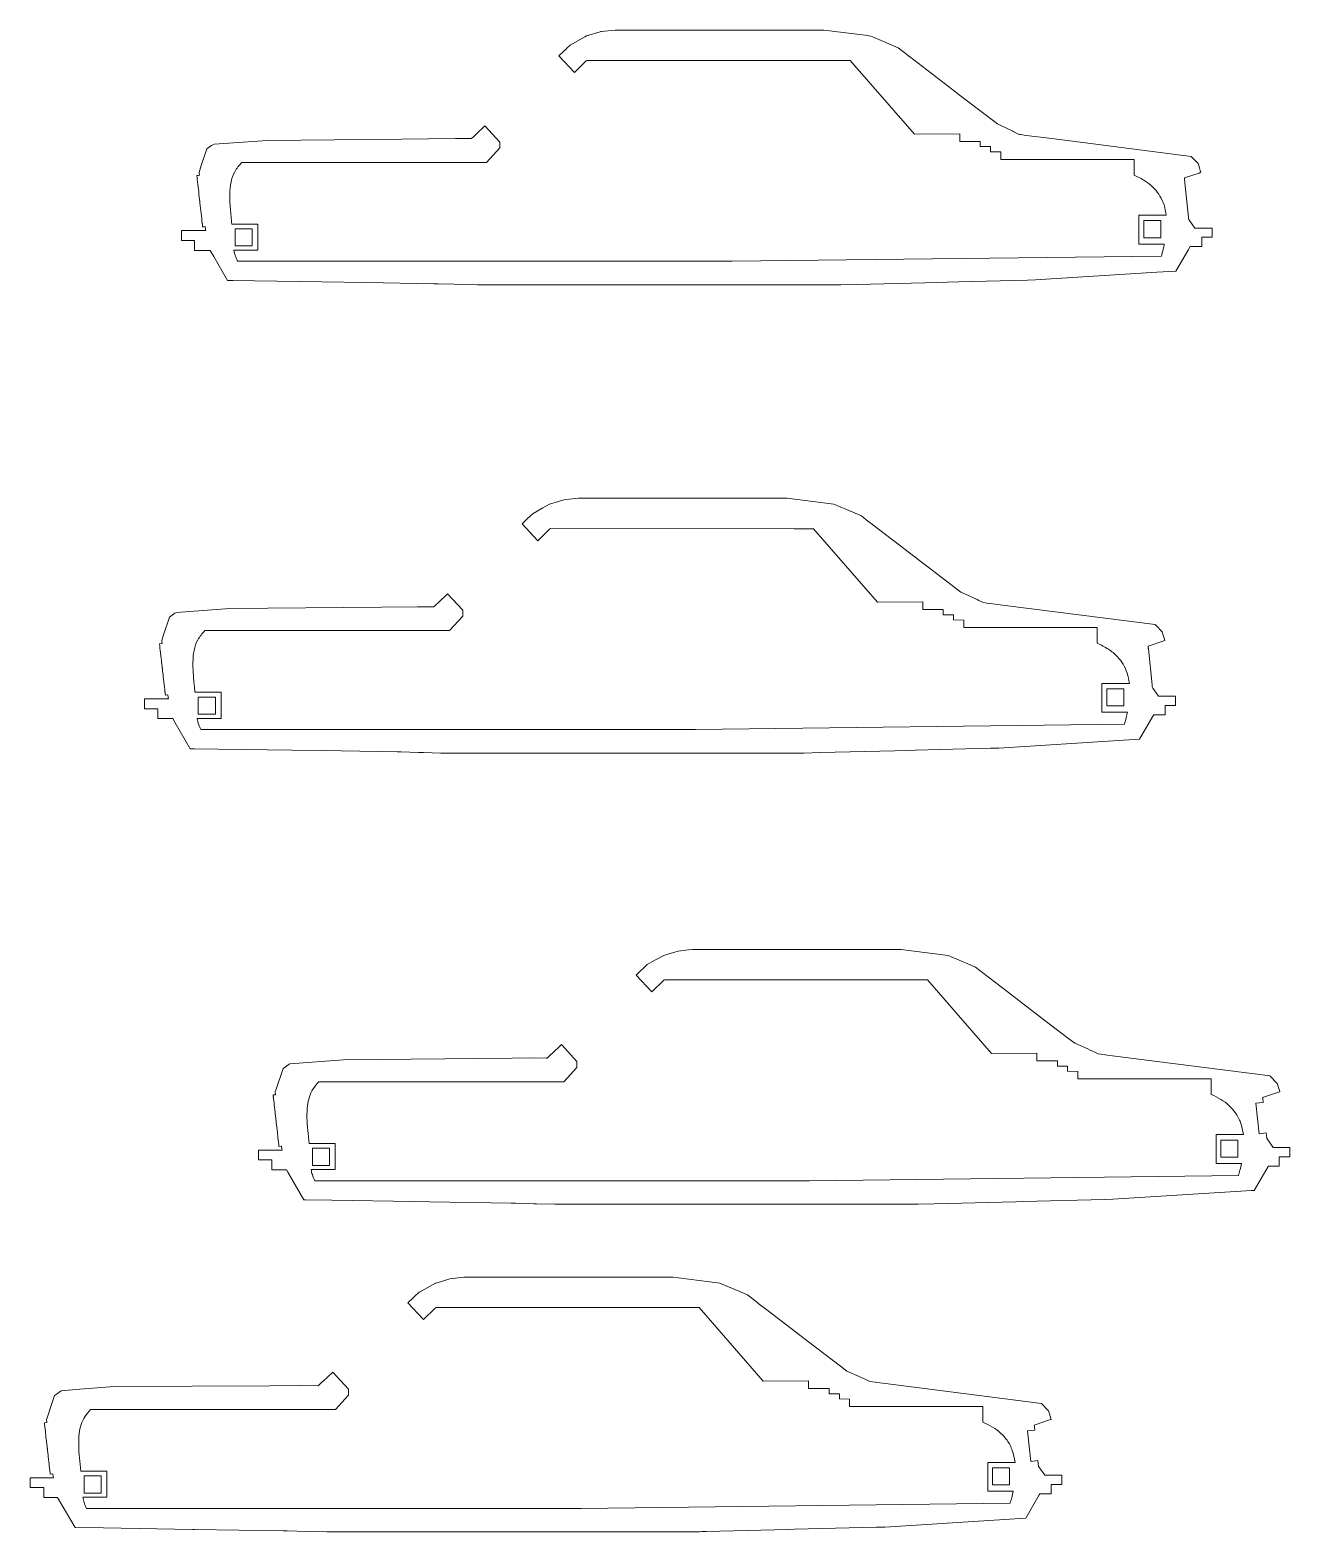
# Model space of a CAD drawing. Header units: millimetres. Extents: x -3396 to 75, y -180 to 2055.
# Drawn here: x -1220.3 to -851.8, y 437 to 876.3 of the extents above; entities that cross this region are included whole.
import ezdxf

# ---------------------------------------------------------------- set-up
doc = ezdxf.new("R2010")
doc.units = ezdxf.units.MM

msp = doc.modelspace()

# ---------------------------------------------------------------- linework, layer by layer
at = {"color": 7, "linetype": 'Continuous', "lineweight": 15}
for p, q in [((-1058.04, 874.34), (-1062.31, 871.86)), ((-1058.04, 874.34), (-1057.6, 874.58)), ((-1053.6, 875.8), (-1057.6, 874.58)), ((-1053.6, 875.8), (-1053.4, 875.86)), ((-1053.4, 875.86), (-1053.2, 875.89)), ((-1049.18, 876.3), (-1053.2, 875.89)), ((-1049.18, 876.3), (-988.16, 876.3)), ((-988.16, 876.3), (-976.09, 874.76)), ((-976.09, 874.76), (-974.42, 874.55)), ((-974.42, 874.55), (-973.43, 874.12)), ((-1065.61, 868.8), (-1064.2, 870.1)), ((-1064.2, 870.1), (-1064.12, 870.18)), ((-1064.12, 870.18), (-1063.52, 870.73)), ((-1064.12, 870.18), (-1064.12, 870.18)), ((-1063.52, 870.73), (-1063.37, 870.88)), ((-1063.37, 870.88), (-1062.31, 871.86)), ((-973.43, 874.12), (-966.41, 871.11)), ((-966.41, 871.11), (-966.01, 870.8)), ((-966.01, 870.8), (-963.52, 868.89)), ((-1061.04, 863.88), (-1065.61, 868.8)), ((-1061.04, 863.88), (-1057.64, 867.26)), ((-1057.29, 867.4), (-986.07, 867.38)), ((-980.4, 867.38), (-986.07, 867.38)), ((-961.66, 845.88), (-980.4, 867.38)), ((-963.14, 868.6), (-963.52, 868.89)), ((-963.08, 868.55), (-963.14, 868.6)), ((-963.08, 868.55), (-950.4, 858.8)), ((-950.4, 858.8), (-948.17, 857.09)), ((-946.48, 855.8), (-948.17, 857.09)), ((-937.32, 848.85), (-946.48, 855.8)), ((-1087.29, 848.24), (-1089.92, 845.75)), ((-1087.29, 848.24), (-1082.94, 843.54)), ((-937.32, 848.85), (-936.59, 848.52)), ((-936.17, 848.33), (-936.59, 848.52)), ((-933.22, 846.87), (-936.17, 848.33)), ((-1150.86, 844.04), (-1166.48, 842.88)), ((-1111.67, 844.41), (-1150.86, 844.04)), ((-1111.67, 844.41), (-1095.83, 844.56)), ((-1092.15, 844.54), (-1095.83, 844.56)), ((-1091.19, 844.54), (-1092.15, 844.54)), ((-1091.19, 844.54), (-1090.65, 845.05)), ((-1090.65, 845.05), (-1090.41, 845.29)), ((-1090.41, 845.29), (-1090.06, 845.61)), ((-1090.06, 845.61), (-1089.92, 845.75)), ((-1082.94, 843.54), (-1082.94, 841.81)), ((-948.4, 845.95), (-961.66, 845.88)), ((-948.4, 843.72), (-948.4, 845.95)), ((-942.4, 843.72), (-948.4, 843.72)), ((-942.4, 842.19), (-942.4, 843.72)), ((-933.22, 846.87), (-932.87, 846.69)), ((-932.87, 846.69), (-932.74, 846.63)), ((-931.42, 845.98), (-932.74, 846.63)), ((-931.42, 845.98), (-930.99, 845.77)), ((-930.63, 845.72), (-930.99, 845.77)), ((-930.63, 845.72), (-928.92, 845.5)), ((-921.47, 844.55), (-928.92, 845.5)), ((-880.69, 839.32), (-921.47, 844.55)), ((-1168.59, 841.51), (-1170.23, 836.72)), ((-1168.59, 841.51), (-1167.2, 842.5)), ((-1166.48, 842.88), (-1167.2, 842.5)), ((-1082.94, 841.81), (-1086.79, 837.56)), ((-939.4, 842.19), (-942.4, 842.19)), ((-939.4, 840.69), (-939.4, 842.19)), ((-936.4, 840.64), (-939.4, 840.69)), ((-936.4, 838.44), (-936.4, 840.64)), ((-880.4, 839.01), (-880.69, 839.32)), ((-1170.23, 836.72), (-1170.89, 834.64)), ((-1086.79, 837.56), (-1158.4, 837.56)), ((-897.4, 838.44), (-936.4, 838.44)), ((-897.4, 833.87), (-897.4, 838.44)), ((-878.66, 837.22), (-880.4, 839.01)), ((-878.6, 837.03), (-878.66, 837.22)), ((-878.27, 835.95), (-878.6, 837.03)), ((-878.27, 835.95), (-877.93, 834.87)), ((-877.87, 834.69), (-877.93, 834.87)), ((-1171.03, 833.79), (-1171.53, 833.73)), ((-1171.51, 833.55), (-1171.53, 833.73)), ((-1171.51, 833.55), (-1171.47, 833.17)), ((-1171.45, 833), (-1171.47, 833.17)), ((-1171.45, 833), (-1171.45, 832.98)), ((-1171.45, 832.98), (-1171.44, 832.95)), ((-1171.44, 832.95), (-1171.44, 832.9)), ((-1171.44, 832.9), (-1171.43, 832.84)), ((-1171.43, 832.84), (-1171.42, 832.73)), ((-1171.42, 832.73), (-1171.41, 832.65)), ((-1171.41, 832.65), (-1171.33, 831.93)), ((-1171.33, 831.93), (-1171.24, 831.17)), ((-1171.24, 831.17), (-1171.15, 830.41)), ((-1171.15, 830.41), (-1171.06, 829.63)), ((-1170.79, 833.82), (-1171.03, 833.79)), ((-1170.89, 834.64), (-1170.86, 834.39)), ((-1170.86, 834.39), (-1170.79, 833.82)), ((-882.68, 833.06), (-878.39, 834.47)), ((-882.68, 833.06), (-882.65, 832.78)), ((-882.65, 832.74), (-882.65, 832.78)), ((-882.64, 832.69), (-882.65, 832.74)), ((-882.64, 832.64), (-882.64, 832.69)), ((-882.63, 832.53), (-882.64, 832.64)), ((-882.61, 832.35), (-882.63, 832.53)), ((-882.58, 832.11), (-882.61, 832.35)), ((-882.56, 831.85), (-882.58, 832.11)), ((-882.53, 831.57), (-882.56, 831.85)), ((-882.53, 831.57), (-881.58, 822.4)), ((-878.39, 834.47), (-877.87, 834.69)), ((-1171.06, 829.63), (-1170.98, 828.94)), ((-1170.98, 828.94), (-1170.9, 828.22)), ((-1170.9, 828.22), (-1170.82, 827.49)), ((-1170.82, 827.49), (-1170.73, 826.74)), ((-1170.73, 826.74), (-1170.72, 826.66)), ((-1170.72, 826.66), (-1170.71, 826.55)), ((-1170.71, 826.55), (-1170.7, 826.49)), ((-1170.7, 826.49), (-1170.7, 826.44)), ((-1170.7, 826.44), (-1170.69, 826.41)), ((-1170.69, 826.41), (-1170.69, 826.39)), ((-1170.67, 826.21), (-1170.69, 826.39)), ((-1170.65, 826.04), (-1170.67, 826.21)), ((-1170.65, 826.04), (-1170.65, 826.02)), ((-1170.65, 826.02), (-1170.65, 825.99)), ((-1170.65, 825.99), (-1170.64, 825.94)), ((-1170.64, 825.94), (-1170.63, 825.88)), ((-1170.63, 825.88), (-1170.62, 825.77)), ((-1170.62, 825.77), (-1170.61, 825.69)), ((-1170.61, 825.69), (-1170.53, 824.95)), ((-1170.53, 824.95), (-1170.44, 824.21)), ((-1170.44, 824.21), (-1170.35, 823.43)), ((-1170.35, 823.43), (-1170.26, 822.67)), ((-1170.26, 822.67), (-1170.18, 821.96)), ((-1170.18, 821.96), (-1170.1, 821.26)), ((-896, 822.13), (-887.99, 822.13)), ((-896, 813.68), (-896, 822.13)), ((-881.58, 822.4), (-881.55, 822.12)), ((-881.52, 821.86), (-881.55, 822.12)), ((-881.5, 821.63), (-881.52, 821.86)), ((-881.48, 821.45), (-881.5, 821.63)), ((-1176.05, 817.63), (-1176.05, 815.48)), ((-1176.05, 817.63), (-1168.9, 817.63)), ((-1170.1, 821.26), (-1170.02, 820.51)), ((-1170.02, 820.51), (-1169.93, 819.78)), ((-1169.93, 819.78), (-1169.92, 819.7)), ((-1169.92, 819.7), (-1169.91, 819.59)), ((-1169.91, 819.59), (-1169.9, 819.53)), ((-1169.9, 819.53), (-1169.9, 819.48)), ((-1169.9, 819.48), (-1169.89, 819.45)), ((-1169.89, 819.45), (-1169.89, 819.43)), ((-1169.87, 819.25), (-1169.89, 819.43)), ((-1169.87, 819.25), (-1169.83, 818.88)), ((-1169.81, 818.7), (-1169.83, 818.88)), ((-1169.81, 818.7), (-1169.3, 818.76)), ((-1169.3, 818.76), (-1169.07, 818.79)), ((-1169.07, 818.79), (-1169.01, 818.23)), ((-1169.01, 818.23), (-1169, 818.22)), ((-1169, 818.22), (-1169, 818.15)), ((-1168.98, 817.97), (-1169, 818.15)), ((-1168.98, 817.97), (-1168.96, 817.9)), ((-1168.96, 817.9), (-1168.9, 817.63)), ((-1161.29, 819.56), (-1153.66, 819.56)), ((-1160.3, 818.14), (-1155.3, 818.14)), ((-1160.3, 813.14), (-1160.3, 818.14)), ((-1155.3, 818.14), (-1155.3, 813.14)), ((-1153.66, 819.56), (-1153.66, 811.89)), ((-894.59, 815.56), (-894.59, 820.56)), ((-894.59, 820.56), (-889.59, 820.56)), ((-889.59, 820.56), (-889.59, 815.56)), ((-881.47, 821.34), (-881.48, 821.45)), ((-881.46, 821.3), (-881.47, 821.34)), ((-881.46, 821.24), (-881.46, 821.3)), ((-881.45, 821.21), (-881.46, 821.24)), ((-881.45, 821.21), (-881.42, 820.93)), ((-881.14, 820.56), (-881.42, 820.93)), ((-879.58, 818.39), (-881.14, 820.56)), ((-878.89, 818.39), (-879.58, 818.39)), ((-874.55, 818.39), (-878.89, 818.39)), ((-874.55, 817.18), (-874.55, 818.39)), ((-874.55, 815.67), (-874.55, 817.18)), ((-1176.05, 815.48), (-1176.05, 814.74)), ((-1176.05, 814.74), (-1172.2, 814.74)), ((-1172.2, 814.74), (-1172.2, 811.86)), ((-1155.3, 813.14), (-1160.3, 813.14)), ((-888.55, 813.68), (-896, 813.68)), ((-889.59, 815.56), (-894.59, 815.56)), ((-881.59, 811.95), (-881, 812.95)), ((-881, 812.95), (-877.56, 812.95)), ((-877.56, 815.67), (-874.55, 815.67)), ((-877.56, 812.95), (-877.56, 815.67)), ((-1167.66, 811.86), (-1172.2, 811.86)), ((-1167.66, 811.86), (-1166.59, 810.02)), ((-1166.59, 810.02), (-1162.54, 803.03)), ((-1153.66, 811.89), (-1160.67, 811.89)), ((-1159.57, 808.66), (-1014.92, 808.66)), ((-1014.92, 808.66), (-889.42, 810.18)), ((-881.59, 811.95), (-885.16, 805.81)), ((-926.21, 803.22), (-890.73, 805.45)), ((-890.73, 805.45), (-885.16, 805.81)), ((-1160.92, 803), (-1162.54, 803.03)), ((-1160.92, 803), (-1154.67, 802.94)), ((-1134.97, 802.63), (-1154.67, 802.94)), ((-1134.97, 802.63), (-1122.01, 802.42)), ((-1122.01, 802.42), (-1102.21, 802.11)), ((-1102.04, 802.1), (-1102.21, 802.11)), ((-1102.04, 802.1), (-1101.83, 802.1)), ((-1101.71, 802.1), (-1101.83, 802.1)), ((-1101.29, 802.09), (-1101.71, 802.1)), ((-1101.01, 802.08), (-1101.29, 802.09)), ((-1101.01, 802.08), (-1096.29, 801.95)), ((-1094.15, 801.9), (-1096.29, 801.95)), ((-1089.42, 801.76), (-1094.15, 801.9)), ((-1089.42, 801.76), (-983.21, 801.76)), ((-978.5, 801.88), (-983.21, 801.76)), ((-978.5, 801.88), (-958.55, 802.39)), ((-948.62, 802.65), (-958.55, 802.39)), ((-948.62, 802.65), (-928.6, 803.16)), ((-926.21, 803.22), (-928.6, 803.16)), ((-1065.73, 738.42), (-1068.35, 737.62)), ((-1065.73, 738.42), (-1064.16, 738.89)), ((-1064.16, 738.89), (-1062.55, 739.1)), ((-1059.93, 739.37), (-1062.55, 739.1)), ((-1059.93, 739.37), (-998.91, 739.37)), ((-998.91, 739.37), (-991.38, 738.41)), ((-991.38, 738.41), (-985.18, 737.61)), ((-1074.67, 733.48), (-1074.28, 733.84)), ((-1074.28, 733.84), (-1073.81, 734.28)), ((-1073.81, 734.28), (-1073.11, 734.93)), ((-1070.31, 736.56), (-1073.11, 734.93)), ((-1070.31, 736.56), (-1068.35, 737.62)), ((-985.18, 737.61), (-981.46, 736.02)), ((-981.46, 736.02), (-977.17, 734.17)), ((-977.17, 734.17), (-975.72, 733.06)), ((-1076.4, 731.87), (-1074.96, 733.22)), ((-1071.83, 726.94), (-1076.4, 731.87)), ((-1074.96, 733.22), (-1074.68, 733.48)), ((-1074.67, 733.48), (-1074.68, 733.48)), ((-1071.83, 726.94), (-1068.42, 730.32)), ((-1068.07, 730.46), (-996.86, 730.44)), ((-991.19, 730.44), (-996.86, 730.44)), ((-972.45, 708.95), (-991.19, 730.44)), ((-975.72, 733.06), (-974.2, 731.9)), ((-973.97, 731.72), (-974.2, 731.9)), ((-973.77, 731.57), (-973.97, 731.72)), ((-973.77, 731.57), (-966.03, 725.62)), ((-966.03, 725.62), (-958.92, 720.15)), ((-953.54, 716.06), (-958.92, 720.15)), ((-948.08, 711.91), (-953.54, 716.06)), ((-948.08, 711.91), (-945.85, 710.91)), ((-1117.54, 707.53), (-1161.84, 707.1)), ((-1117.54, 707.53), (-1106.98, 707.62)), ((-1102.83, 707.61), (-1106.98, 707.62)), ((-1102.19, 707.6), (-1102.83, 707.61)), ((-1102.19, 707.6), (-1101.58, 708.18)), ((-1101.58, 708.18), (-1101.41, 708.34)), ((-1101.41, 708.34), (-1101.03, 708.7)), ((-1101.03, 708.7), (-1100.93, 708.79)), ((-1098.17, 711.41), (-1100.93, 708.79)), ((-1098.17, 711.41), (-1093.72, 706.61)), ((-959.19, 709.01), (-972.45, 708.95)), ((-959.19, 706.79), (-959.19, 709.01)), ((-944.6, 710.35), (-945.85, 710.91)), ((-943.76, 709.93), (-944.6, 710.35)), ((-943.76, 709.93), (-943.66, 709.88)), ((-943.66, 709.88), (-943.29, 709.7)), ((-942.78, 709.45), (-943.29, 709.7)), ((-942.78, 709.45), (-941.54, 708.83)), ((-940.47, 708.69), (-941.54, 708.83)), ((-940.47, 708.69), (-939.46, 708.56)), ((-935.06, 708), (-939.46, 708.56)), ((-891.24, 702.38), (-935.06, 708)), ((-1179.49, 704.57), (-1181.35, 699.15)), ((-1179.49, 704.57), (-1177.93, 705.69)), ((-1177.45, 705.94), (-1177.93, 705.69)), ((-1161.84, 707.1), (-1177.45, 705.94)), ((-1093.72, 704.87), (-1097.58, 700.62)), ((-1093.72, 706.61), (-1093.72, 704.87)), ((-953.19, 706.79), (-959.19, 706.79)), ((-953.19, 705.26), (-953.19, 706.79)), ((-950.19, 705.26), (-953.19, 705.26)), ((-950.19, 703.75), (-950.19, 705.26)), ((-947.19, 703.7), (-950.19, 703.75)), ((-947.19, 701.51), (-947.19, 703.7)), ((-1181.35, 699.15), (-1181.81, 697.71)), ((-1097.58, 700.62), (-1169.19, 700.62)), ((-908.19, 701.51), (-947.19, 701.51)), ((-908.19, 696.94), (-908.19, 701.51)), ((-891.07, 702.21), (-891.24, 702.38)), ((-889.2, 700.28), (-891.07, 702.21)), ((-889.17, 700.18), (-889.2, 700.28)), ((-888.81, 699.02), (-889.17, 700.18)), ((-888.81, 699.02), (-888.44, 697.86)), ((-1181.87, 696.87), (-1182.45, 696.79)), ((-1182.44, 696.67), (-1182.45, 696.79)), ((-1182.44, 696.67), (-1182.39, 696.24)), ((-1182.37, 696.12), (-1182.39, 696.24)), ((-1182.37, 696.12), (-1182.37, 696.1)), ((-1182.37, 696.1), (-1182.37, 696.08)), ((-1182.37, 696.08), (-1182.37, 696.05)), ((-1182.37, 696.05), (-1182.36, 696)), ((-1182.36, 696), (-1182.35, 695.93)), ((-1182.35, 695.93), (-1182.33, 695.71)), ((-1182.33, 695.71), (-1182.21, 694.69)), ((-1182.21, 694.69), (-1182.16, 694.23)), ((-1182.16, 694.23), (-1182.04, 693.18)), ((-1181.71, 696.89), (-1181.87, 696.87)), ((-1181.81, 697.71), (-1181.79, 697.53)), ((-1181.79, 697.53), (-1181.71, 696.89)), ((-893.31, 696.11), (-888.7, 697.63)), ((-893.31, 696.11), (-893.3, 695.95)), ((-893.29, 695.93), (-893.3, 695.95)), ((-893.29, 695.91), (-893.29, 695.93)), ((-893.29, 695.88), (-893.29, 695.91)), ((-893.28, 695.81), (-893.29, 695.88)), ((-893.27, 695.71), (-893.28, 695.81)), ((-893.26, 695.58), (-893.27, 695.71)), ((-893.24, 695.43), (-893.26, 695.58)), ((-893.22, 695.27), (-893.24, 695.43)), ((-893.22, 695.27), (-892.14, 684.81)), ((-888.7, 697.63), (-888.41, 697.76)), ((-888.41, 697.76), (-888.44, 697.86)), ((-1182.04, 693.18), (-1181.98, 692.71)), ((-1181.98, 692.71), (-1181.87, 691.73)), ((-1181.87, 691.73), (-1181.82, 691.28)), ((-1181.82, 691.28), (-1181.7, 690.26)), ((-1181.7, 690.26), (-1181.65, 689.81)), ((-1181.65, 689.81), (-1181.64, 689.73)), ((-1181.64, 689.73), (-1181.62, 689.59)), ((-1181.62, 689.59), (-1181.62, 689.51)), ((-1181.62, 689.51), (-1181.61, 689.47)), ((-1181.61, 689.47), (-1181.61, 689.43)), ((-1181.61, 689.43), (-1181.6, 689.41)), ((-1181.6, 689.41), (-1181.6, 689.4)), ((-1181.59, 689.28), (-1181.6, 689.4)), ((-1181.57, 689.16), (-1181.59, 689.28)), ((-1181.57, 689.16), (-1181.57, 689.14)), ((-1181.57, 689.14), (-1181.57, 689.12)), ((-1181.57, 689.12), (-1181.57, 689.09)), ((-1181.57, 689.09), (-1181.56, 689.04)), ((-1181.56, 689.04), (-1181.55, 688.97)), ((-1181.55, 688.97), (-1181.54, 688.82)), ((-1181.54, 688.82), (-1181.53, 688.75)), ((-1181.53, 688.75), (-1181.41, 687.72)), ((-1181.41, 687.72), (-1181.36, 687.27)), ((-1181.36, 687.27), (-1181.24, 686.2)), ((-1181.24, 686.2), (-1181.18, 685.75)), ((-1181.18, 685.75), (-1181.07, 684.76)), ((-1181.07, 684.76), (-1181.02, 684.32)), ((-1181.02, 684.32), (-1180.9, 683.29)), ((-1180.9, 683.29), (-1180.85, 682.85)), ((-1180.85, 682.85), (-1180.84, 682.77)), ((-1180.84, 682.77), (-1180.83, 682.63)), ((-1180.83, 682.63), (-1180.82, 682.55)), ((-1180.82, 682.55), (-1180.81, 682.51)), ((-1180.81, 682.51), (-1180.81, 682.48)), ((-1180.81, 682.48), (-1180.81, 682.45)), ((-1180.81, 682.45), (-1180.8, 682.44)), ((-1180.79, 682.32), (-1180.8, 682.44)), ((-1180.79, 682.32), (-1180.74, 681.88)), ((-1180.73, 681.76), (-1180.74, 681.88)), ((-1180.73, 681.76), (-1180.15, 681.84)), ((-1180.15, 681.84), (-1179.99, 681.86)), ((-1179.99, 681.86), (-1179.91, 681.22)), ((-1179.91, 681.22), (-1179.91, 681.21)), ((-1179.91, 681.21), (-1179.91, 681.16)), ((-1179.89, 681.04), (-1179.91, 681.16)), ((-1179.89, 681.04), (-1179.88, 680.99)), ((-1179.88, 680.99), (-1179.82, 680.69)), ((-1172.08, 682.62), (-1164.44, 682.62)), ((-1171.09, 681.21), (-1166.09, 681.21)), ((-1171.09, 676.21), (-1171.09, 681.21)), ((-1166.09, 681.21), (-1166.09, 676.21)), ((-1164.44, 682.62), (-1164.44, 674.95)), ((-906.78, 676.74), (-906.78, 685.19)), ((-906.78, 685.19), (-898.78, 685.19)), ((-905.38, 678.63), (-905.38, 683.63)), ((-905.38, 683.63), (-900.38, 683.63)), ((-900.38, 683.63), (-900.38, 678.63)), ((-892.14, 684.81), (-892.12, 684.65)), ((-892.11, 684.5), (-892.12, 684.65)), ((-892.09, 684.37), (-892.11, 684.5)), ((-892.08, 684.28), (-892.09, 684.37)), ((-892.08, 684.22), (-892.08, 684.28)), ((-892.08, 684.19), (-892.08, 684.22)), ((-892.07, 684.16), (-892.08, 684.19)), ((-892.07, 684.14), (-892.07, 684.16)), ((-892.07, 684.14), (-892.05, 683.98)), ((-891.89, 683.78), (-892.05, 683.98)), ((-890.22, 681.46), (-891.89, 683.78)), ((-889.73, 681.46), (-890.22, 681.46)), ((-885.25, 681.46), (-889.73, 681.46)), ((-885.25, 680.78), (-885.25, 681.46)), ((-1186.86, 680.69), (-1186.86, 678.32)), ((-1186.86, 680.69), (-1179.82, 680.69)), ((-1186.86, 678.32), (-1186.86, 677.8)), ((-1186.86, 677.8), (-1182.95, 677.8)), ((-1182.95, 677.8), (-1182.95, 674.92)), ((-899.34, 676.74), (-906.78, 676.74)), ((-900.38, 678.63), (-905.38, 678.63)), ((-888.31, 678.73), (-885.25, 678.73)), ((-888.31, 676.01), (-888.31, 678.73)), ((-885.25, 678.73), (-885.25, 680.78)), ((-1178.58, 674.92), (-1182.95, 674.92)), ((-1178.58, 674.92), (-1177.83, 673.63)), ((-1177.83, 673.63), (-1173.45, 666.09)), ((-1164.44, 674.95), (-1171.46, 674.95)), ((-1166.09, 676.21), (-1171.09, 676.21)), ((-1025.71, 671.72), (-900.21, 673.24)), ((-891.97, 675.45), (-895.8, 668.88)), ((-891.97, 675.45), (-891.64, 676.01)), ((-891.64, 676.01), (-888.31, 676.01)), ((-1170.36, 671.72), (-1025.71, 671.72)), ((-936.97, 666.28), (-898.94, 668.67)), ((-898.94, 668.67), (-895.8, 668.88)), ((-1172.34, 666.07), (-1173.45, 666.09)), ((-1172.34, 666.07), (-1165.43, 666)), ((-1143.65, 665.66), (-1165.43, 666)), ((-1143.65, 665.66), (-1134.81, 665.52)), ((-1134.81, 665.52), (-1112.96, 665.17)), ((-1112.78, 665.17), (-1112.96, 665.17)), ((-1112.78, 665.17), (-1112.54, 665.16)), ((-1112.46, 665.16), (-1112.54, 665.16)), ((-1112.07, 665.15), (-1112.46, 665.16)), ((-1111.76, 665.15), (-1112.07, 665.15)), ((-1111.76, 665.15), (-1106.69, 665.01)), ((-1105.25, 664.97), (-1106.69, 665.01)), ((-1100.18, 664.83), (-1105.25, 664.97)), ((-1100.18, 664.83), (-993.96, 664.83)), ((-993.96, 664.83), (-989.25, 664.95)), ((-989.25, 664.95), (-967.33, 665.51)), ((-961.32, 665.66), (-967.33, 665.51)), ((-961.32, 665.66), (-939.36, 666.22)), ((-939.36, 666.22), (-936.97, 666.28)), ((-1030.76, 606.87), (-1033.72, 605.98)), ((-1027.76, 607.25), (-1030.76, 606.87)), ((-1026.54, 607.37), (-1027.76, 607.25)), ((-965.51, 607.37), (-1026.54, 607.37)), ((-962.54, 606.99), (-965.51, 607.37)), ((-951.78, 605.62), (-962.54, 606.99)), ((-1040.89, 601.89), (-1041.08, 601.72)), ((-1040.1, 602.63), (-1040.89, 601.89)), ((-1039.77, 602.94), (-1040.1, 602.63)), ((-1038.43, 603.72), (-1039.77, 602.94)), ((-1034.96, 605.6), (-1038.43, 603.72)), ((-1033.72, 605.98), (-1034.96, 605.6)), ((-945.35, 602.86), (-951.78, 605.62)), ((-943.77, 602.18), (-945.35, 602.86)), ((-941.29, 600.27), (-943.77, 602.18)), ((-1041.56, 601.27), (-1043.05, 599.89)), ((-1043.05, 599.89), (-1038.47, 594.95)), ((-1041.08, 601.72), (-1041.56, 601.27)), ((-1041.08, 601.72), (-1041.08, 601.72)), ((-1035.06, 598.32), (-1038.47, 594.95)), ((-963.5, 598.45), (-1034.71, 598.47)), ((-963.5, 598.45), (-957.83, 598.45)), ((-957.83, 598.45), (-939.09, 576.95)), ((-940.74, 599.85), (-941.29, 600.27)), ((-940.65, 599.78), (-940.74, 599.85)), ((-940.32, 599.52), (-940.65, 599.78)), ((-937.51, 597.37), (-940.32, 599.52)), ((-925.53, 588.16), (-937.51, 597.37)), ((-916.45, 581.26), (-925.53, 588.16)), ((-914.68, 579.92), (-916.45, 581.26)), ((-910.97, 578.25), (-914.68, 579.92)), ((-1079.25, 575.58), (-1128.66, 575.11)), ((-1073.97, 575.63), (-1079.25, 575.58)), ((-1069.36, 575.61), (-1073.97, 575.63)), ((-1069.03, 575.61), (-1069.36, 575.61)), ((-1068.36, 576.25), (-1069.03, 575.61)), ((-1068.28, 576.33), (-1068.36, 576.25)), ((-1067.85, 576.73), (-1068.28, 576.33)), ((-1067.8, 576.78), (-1067.85, 576.73)), ((-1064.91, 579.52), (-1067.8, 576.78)), ((-1060.36, 574.61), (-1064.91, 579.52)), ((-939.09, 576.95), (-925.83, 577.02)), ((-925.83, 577.02), (-925.83, 574.79)), ((-910.28, 577.94), (-910.97, 578.25)), ((-909.99, 577.8), (-910.28, 577.94)), ((-909.77, 577.7), (-909.99, 577.8)), ((-908.89, 577.31), (-909.77, 577.7)), ((-907.93, 576.84), (-908.89, 577.31)), ((-906.17, 576.61), (-907.93, 576.84)), ((-905.86, 576.57), (-906.17, 576.61)), ((-904.5, 576.39), (-905.86, 576.57)), ((-857.63, 570.39), (-904.5, 576.39)), ((-1146.25, 572.58), (-1148.32, 566.53)), ((-1144.5, 573.83), (-1146.25, 572.58)), ((-1144.28, 573.94), (-1144.5, 573.83)), ((-1128.66, 575.11), (-1144.28, 573.94)), ((-1064.21, 568.63), (-1060.36, 572.87)), ((-1060.36, 572.87), (-1060.36, 574.61)), ((-925.83, 574.79), (-919.83, 574.79)), ((-919.83, 574.79), (-919.83, 573.26)), ((-919.83, 573.26), (-916.83, 573.26)), ((-916.83, 573.26), (-916.83, 571.75)), ((-916.83, 571.75), (-913.83, 571.71)), ((-913.83, 571.71), (-913.83, 569.51)), ((-1135.83, 568.63), (-1064.21, 568.63)), ((-913.83, 569.51), (-874.83, 569.51)), ((-874.83, 569.51), (-874.83, 564.94)), ((-857.59, 570.35), (-857.63, 570.39)), ((-855.6, 568.29), (-857.59, 570.35)), ((-855.59, 568.26), (-855.6, 568.29)), ((-855.2, 567.02), (-855.59, 568.26)), ((-854.81, 565.78), (-855.2, 567.02)), ((-1148.57, 564.88), (-1149.22, 564.8)), ((-1149.22, 564.8), (-1149.21, 564.73)), ((-1149.21, 564.73), (-1149.16, 564.24)), ((-1149.16, 564.24), (-1149.15, 564.18)), ((-1149.15, 564.18), (-1149.15, 564.17)), ((-1149.15, 564.17), (-1149.15, 564.15)), ((-1149.15, 564.15), (-1149.15, 564.14)), ((-1149.15, 564.14), (-1149.15, 564.11)), ((-1149.15, 564.11), (-1149.14, 564.07)), ((-1149.14, 564.07), (-1149.11, 563.77)), ((-1149.11, 563.77), (-1149.1, 563.71)), ((-1149.1, 563.71), (-1148.95, 562.41)), ((-1148.95, 562.41), (-1148.93, 562.24)), ((-1148.32, 566.53), (-1148.58, 565.71)), ((-1148.58, 565.71), (-1148.57, 565.61)), ((-1148.57, 565.61), (-1148.48, 564.89)), ((-1148.48, 564.89), (-1148.57, 564.88)), ((-861.77, 562.37), (-859.64, 562.59)), ((-860.85, 553.48), (-861.77, 562.37)), ((-859.79, 564.11), (-854.87, 565.73)), ((-859.79, 564.07), (-859.79, 564.11)), ((-859.79, 564.07), (-859.79, 564.07)), ((-859.79, 564.06), (-859.79, 564.07)), ((-859.79, 564.05), (-859.79, 564.06)), ((-859.79, 564.02), (-859.79, 564.05)), ((-859.78, 563.99), (-859.79, 564.02)), ((-859.78, 563.96), (-859.78, 563.99)), ((-859.78, 563.92), (-859.78, 563.96)), ((-859.64, 562.59), (-859.78, 563.92)), ((-854.87, 565.73), (-854.81, 565.76)), ((-854.81, 565.76), (-854.81, 565.78)), ((-1148.93, 562.24), (-1148.78, 560.91)), ((-1148.78, 560.91), (-1148.76, 560.74)), ((-1148.76, 560.74), (-1148.61, 559.45)), ((-1148.61, 559.45), (-1148.59, 559.29)), ((-1148.59, 559.29), (-1148.44, 557.98)), ((-1148.44, 557.98), (-1148.42, 557.81)), ((-1148.42, 557.81), (-1148.41, 557.76)), ((-1148.41, 557.76), (-1148.39, 557.54)), ((-1148.39, 557.54), (-1148.38, 557.46)), ((-1148.38, 557.46), (-1148.38, 557.41)), ((-1148.38, 557.41), (-1148.37, 557.39)), ((-1148.37, 557.39), (-1148.37, 557.37)), ((-1148.37, 557.37), (-1148.37, 557.36)), ((-1148.37, 557.36), (-1148.37, 557.35)), ((-1148.37, 557.35), (-1148.36, 557.28)), ((-1148.36, 557.28), (-1148.35, 557.22)), ((-1148.35, 557.22), (-1148.35, 557.21)), ((-1148.35, 557.21), (-1148.35, 557.19)), ((-1148.35, 557.19), (-1148.35, 557.18)), ((-1148.35, 557.18), (-1148.35, 557.15)), ((-1148.35, 557.15), (-1148.34, 557.11)), ((-1148.34, 557.11), (-1148.33, 557.03)), ((-1148.33, 557.03), (-1148.31, 556.8)), ((-1148.31, 556.8), (-1148.3, 556.75)), ((-1148.3, 556.75), (-1148.15, 555.43)), ((-1148.15, 555.43), (-1148.13, 555.28)), ((-1148.13, 555.28), (-1147.98, 553.93)), ((-1147.98, 553.93), (-1147.96, 553.78)), ((-1147.96, 553.78), (-1147.81, 552.48)), ((-858.72, 553.71), (-860.85, 553.48)), ((-858.56, 552.16), (-858.72, 553.71)), ((-1147.81, 552.48), (-1147.79, 552.33)), ((-1147.79, 552.33), (-1147.64, 551)), ((-1147.64, 551), (-1147.62, 550.85)), ((-1147.62, 550.85), (-1147.62, 550.8)), ((-1147.62, 550.8), (-1147.59, 550.58)), ((-1147.59, 550.58), (-1147.58, 550.5)), ((-1147.58, 550.5), (-1147.58, 550.45)), ((-1147.58, 550.45), (-1147.57, 550.43)), ((-1147.57, 550.43), (-1147.57, 550.41)), ((-1147.57, 550.41), (-1147.57, 550.4)), ((-1147.57, 550.4), (-1147.57, 550.39)), ((-1147.57, 550.39), (-1147.56, 550.32)), ((-1147.56, 550.32), (-1147.51, 549.84)), ((-1147.51, 549.84), (-1147.5, 549.77)), ((-1147.5, 549.77), (-1146.85, 549.85)), ((-1146.85, 549.85), (-1146.76, 549.86)), ((-1146.76, 549.86), (-1146.68, 549.14)), ((-1138.72, 550.63), (-1131.08, 550.63)), ((-1137.72, 549.21), (-1132.72, 549.21)), ((-1137.72, 544.21), (-1137.72, 549.21)), ((-1132.72, 549.21), (-1132.72, 544.21)), ((-1131.08, 550.63), (-1131.08, 542.96)), ((-873.42, 544.75), (-873.42, 553.2)), ((-873.42, 553.2), (-865.42, 553.2)), ((-872.02, 546.63), (-872.02, 551.63)), ((-872.02, 551.63), (-867.02, 551.63)), ((-867.02, 551.63), (-867.02, 546.63)), ((-858.55, 552.13), (-858.56, 552.16)), ((-858.55, 552.09), (-858.55, 552.13)), ((-858.55, 552.06), (-858.55, 552.09)), ((-858.54, 552.04), (-858.55, 552.06)), ((-858.54, 552.03), (-858.54, 552.04)), ((-858.54, 552.02), (-858.54, 552.03)), ((-858.54, 552.02), (-858.54, 552.02)), ((-858.54, 552.01), (-858.54, 552.02)), ((-858.54, 551.98), (-858.54, 552.01)), ((-858.5, 551.93), (-858.54, 551.98)), ((-856.72, 549.46), (-858.5, 551.93)), ((-856.75, 549.46), (-856.72, 549.46)), ((-851.8, 549.46), (-856.75, 549.46)), ((-851.8, 549.32), (-851.8, 549.46)), ((-851.8, 546.74), (-851.8, 549.32)), ((-1153.52, 548.7), (-1153.52, 546.1)), ((-1146.59, 548.7), (-1153.52, 548.7)), ((-1153.52, 546.1), (-1153.52, 545.81)), ((-1153.52, 545.81), (-1149.56, 545.81)), ((-1149.56, 545.81), (-1149.56, 542.93)), ((-1146.68, 549.14), (-1146.67, 549.11)), ((-1146.68, 549.14), (-1146.68, 549.14)), ((-1146.67, 549.11), (-1146.67, 549.04)), ((-1146.67, 549.04), (-1146.66, 549.01)), ((-1146.66, 549.01), (-1146.59, 548.7)), ((-867.02, 546.63), (-872.02, 546.63)), ((-854.92, 546.74), (-851.8, 546.74)), ((-854.92, 544.02), (-854.92, 546.74)), ((-1149.56, 542.93), (-1146.14, 542.93)), ((-1146.14, 542.93), (-1145.34, 542.9)), ((-1145.34, 542.9), (-1144.93, 542.19)), ((-1144.93, 542.19), (-1140.23, 534.1)), ((-1131.08, 542.96), (-1138.1, 542.96)), ((-1132.72, 544.21), (-1137.72, 544.21)), ((-866.84, 541.25), (-992.34, 539.73)), ((-865.98, 544.75), (-873.42, 544.75)), ((-862.3, 536.88), (-858.21, 543.89)), ((-858.21, 543.89), (-858.14, 544.02)), ((-858.14, 544.02), (-854.92, 544.02)), ((-992.34, 539.73), (-1137, 539.73)), ((-903.58, 534.29), (-863.01, 536.84)), ((-863.01, 536.84), (-862.3, 536.88)), ((-1140.23, 534.1), (-1139.6, 534.09)), ((-1139.6, 534.09), (-1132.03, 534.01)), ((-1132.03, 534.01), (-1108.18, 533.63)), ((-1108.18, 533.63), (-1103.46, 533.55)), ((-1103.46, 533.55), (-1079.57, 533.17)), ((-1079.57, 533.17), (-1079.37, 533.17)), ((-1079.37, 533.17), (-1079.11, 533.17)), ((-1079.11, 533.17), (-1079.07, 533.17)), ((-1079.07, 533.17), (-1078.7, 533.16)), ((-1078.7, 533.16), (-1078.37, 533.15)), ((-1078.37, 533.15), (-1072.94, 533)), ((-1072.94, 533), (-1072.21, 532.98)), ((-1072.21, 532.98), (-1066.78, 532.83)), ((-1066.78, 532.83), (-960.57, 532.83)), ((-960.57, 532.83), (-955.86, 532.95)), ((-955.86, 532.95), (-931.97, 533.56)), ((-931.97, 533.56), (-929.87, 533.61)), ((-929.87, 533.61), (-905.96, 534.23)), ((-905.96, 534.23), (-903.58, 534.29)), ((-1106.42, 507.16), (-1101.7, 509.73)), ((-1101.7, 509.73), (-1101.56, 509.77)), ((-1101.56, 509.77), (-1097.5, 510.99)), ((-1097.5, 510.99), (-1093.46, 511.5)), ((-1093.46, 511.5), (-1093.28, 511.52)), ((-1093.28, 511.52), (-1032.26, 511.52)), ((-1032.26, 511.52), (-1030.64, 511.31)), ((-1030.64, 511.31), (-1018.53, 509.77)), ((-1018.53, 509.77), (-1010.51, 506.33)), ((-1109.83, 504.04), (-1108.3, 505.46)), ((-1108.3, 505.46), (-1107.65, 506.06)), ((-1107.65, 506.06), (-1107.64, 506.08)), ((-1107.64, 506.08), (-1106.58, 507.06)), ((-1106.58, 507.06), (-1106.55, 507.09)), ((-1106.55, 507.09), (-1106.42, 507.16)), ((-1010.51, 506.33), (-1007.88, 504.31)), ((-1109.83, 504.04), (-1105.24, 499.09)), ((-1101.83, 502.47), (-1105.24, 499.09)), ((-1030.27, 502.6), (-1101.48, 502.62)), ((-1030.27, 502.6), (-1024.6, 502.6)), ((-1024.6, 502.6), (-1005.86, 481.1)), ((-1007.88, 504.31), (-1007.47, 503.99)), ((-1007.47, 503.99), (-1007.4, 503.94)), ((-1007.4, 503.94), (-1007.05, 503.66)), ((-1007.05, 503.66), (-1004.84, 501.96)), ((-1004.84, 501.96), (-992.27, 492.31)), ((-992.27, 492.31), (-983.3, 485.49)), ((-1134.67, 481.01), (-1131.74, 483.73)), ((-1127.13, 478.76), (-1131.74, 483.73)), ((-983.3, 485.49), (-981.42, 484.06)), ((-981.42, 484.06), (-977.81, 482.44)), ((-1205.79, 478.72), (-1195.62, 479.53)), ((-1195.62, 479.53), (-1150.15, 479.74)), ((-1150.15, 479.74), (-1141.1, 479.78)), ((-1141.1, 479.78), (-1136.02, 479.76)), ((-1136.02, 479.76), (-1136.01, 479.76)), ((-1136.01, 479.76), (-1135.88, 479.89)), ((-1135.88, 479.89), (-1135.26, 480.46)), ((-1135.26, 480.46), (-1134.84, 480.85)), ((-1134.84, 480.85), (-1134.77, 480.91)), ((-1134.77, 480.91), (-1134.67, 481.01)), ((-1005.86, 481.1), (-992.6, 481.17)), ((-992.6, 481.17), (-992.6, 478.94)), ((-992.6, 478.94), (-986.6, 478.94)), ((-986.6, 478.94), (-986.6, 477.41)), ((-977.81, 482.44), (-977.03, 482.08)), ((-977.03, 482.08), (-976.77, 481.97)), ((-976.77, 481.97), (-976.51, 481.85)), ((-976.51, 481.85), (-975.83, 481.54)), ((-975.83, 481.54), (-974.69, 480.98)), ((-974.69, 480.98), (-973.01, 480.77)), ((-973.01, 480.77), (-972.62, 480.72)), ((-972.62, 480.72), (-970.91, 480.5)), ((-970.91, 480.5), (-924.47, 474.53)), ((-1215.42, 470.05), (-1213.8, 474.8)), ((-1213.8, 474.8), (-1213.14, 476.9)), ((-1213.14, 476.9), (-1212.59, 477.3)), ((-1212.59, 477.3), (-1211.24, 478.28)), ((-1211.24, 478.28), (-1205.79, 478.72)), ((-1130.99, 472.78), (-1127.13, 477.02)), ((-1127.13, 477.02), (-1127.13, 478.76)), ((-986.6, 477.41), (-983.6, 477.41)), ((-983.6, 477.41), (-983.6, 475.9)), ((-983.6, 475.9), (-980.6, 475.86)), ((-980.6, 475.86), (-980.6, 473.66)), ((-924.47, 474.53), (-922.53, 472.53)), ((-1202.6, 472.78), (-1130.99, 472.78)), ((-980.6, 473.66), (-941.6, 473.66)), ((-941.6, 473.66), (-941.6, 469.09)), ((-922.53, 472.53), (-922.43, 472.43)), ((-922.43, 472.43), (-922.06, 471.23)), ((-922.06, 471.23), (-922.04, 471.17)), ((-922.04, 471.17), (-922.02, 471.12)), ((-922.02, 471.12), (-921.65, 469.91)), ((-1216.13, 468.94), (-1215.41, 469.04)), ((-1216.13, 468.93), (-1216.13, 468.94)), ((-1216.07, 468.39), (-1216.13, 468.93)), ((-1216.06, 468.38), (-1216.07, 468.39)), ((-1216.06, 468.37), (-1216.06, 468.38)), ((-1216.06, 468.36), (-1216.06, 468.37)), ((-1216.06, 468.37), (-1216.06, 468.37)), ((-1216.06, 468.37), (-1216.06, 468.37)), ((-1216.06, 468.35), (-1216.06, 468.36)), ((-1216.05, 468.29), (-1216.06, 468.35)), ((-1216, 467.86), (-1216.05, 468.29)), ((-1215.99, 467.74), (-1216, 467.86)), ((-1215.83, 466.39), (-1215.99, 467.74)), ((-1215.82, 466.26), (-1215.83, 466.39)), ((-1215.67, 464.91), (-1215.82, 466.26)), ((-1215.48, 469.86), (-1215.42, 470.05)), ((-1215.48, 469.84), (-1215.48, 469.86)), ((-1215.39, 469.04), (-1215.48, 469.84)), ((-1215.41, 469.04), (-1215.39, 469.04)), ((-928.54, 466.52), (-926.43, 466.74)), ((-927.62, 457.63), (-928.54, 466.52)), ((-921.81, 469.84), (-926.59, 468.26)), ((-926.59, 468.26), (-926.53, 467.71)), ((-926.53, 467.71), (-926.43, 466.74)), ((-921.65, 469.91), (-921.81, 469.84)), ((-1215.65, 464.79), (-1215.67, 464.91)), ((-1215.5, 463.43), (-1215.65, 464.79)), ((-1215.48, 463.31), (-1215.5, 463.43)), ((-1215.33, 461.96), (-1215.48, 463.31)), ((-1215.28, 461.53), (-1215.33, 461.96)), ((-1215.27, 461.49), (-1215.28, 461.53)), ((-1215.27, 461.47), (-1215.27, 461.49)), ((-1215.27, 461.46), (-1215.27, 461.47)), ((-1215.27, 461.45), (-1215.27, 461.46)), ((-1215.27, 461.44), (-1215.27, 461.45)), ((-1215.27, 461.45), (-1215.27, 461.45)), ((-1215.27, 461.45), (-1215.27, 461.45)), ((-1215.27, 461.43), (-1215.27, 461.44)), ((-1215.26, 461.42), (-1215.27, 461.43)), ((-1215.26, 461.41), (-1215.26, 461.42)), ((-1215.26, 461.4), (-1215.26, 461.41)), ((-1215.26, 461.41), (-1215.26, 461.41)), ((-1215.26, 461.41), (-1215.26, 461.41)), ((-1215.26, 461.39), (-1215.26, 461.4)), ((-1215.26, 461.37), (-1215.26, 461.39)), ((-1215.25, 461.33), (-1215.26, 461.37)), ((-1215.21, 460.9), (-1215.25, 461.33)), ((-1215.19, 460.76), (-1215.21, 460.9)), ((-1215.04, 459.43), (-1215.19, 460.76)), ((-1215.02, 459.28), (-1215.04, 459.43)), ((-1214.87, 457.95), (-1215.02, 459.28)), ((-1214.85, 457.81), (-1214.87, 457.95)), ((-1214.7, 456.48), (-1214.85, 457.81)), ((-940.19, 448.9), (-940.19, 457.34)), ((-940.19, 457.34), (-932.19, 457.34)), ((-925.51, 457.85), (-927.62, 457.63)), ((-925.51, 457.85), (-925.33, 456.13)), ((-1220.31, 450.03), (-1220.31, 452.84)), ((-1220.31, 452.84), (-1213.5, 452.84)), ((-1214.68, 456.34), (-1214.7, 456.48)), ((-1214.53, 455), (-1214.68, 456.34)), ((-1214.48, 454.57), (-1214.53, 455)), ((-1214.47, 454.53), (-1214.48, 454.57)), ((-1214.47, 454.51), (-1214.47, 454.53)), ((-1214.47, 454.5), (-1214.47, 454.51)), ((-1214.47, 454.49), (-1214.47, 454.5)), ((-1214.47, 454.48), (-1214.47, 454.49)), ((-1214.47, 454.49), (-1214.47, 454.49)), ((-1214.47, 454.49), (-1214.47, 454.49)), ((-1214.47, 454.47), (-1214.47, 454.48)), ((-1214.4, 453.93), (-1214.47, 454.47)), ((-1213.69, 454.01), (-1214.4, 453.91)), ((-1214.4, 453.91), (-1214.4, 453.93)), ((-1213.67, 454.01), (-1213.69, 454.01)), ((-1213.57, 453.21), (-1213.67, 454.01)), ((-1213.57, 453.2), (-1213.57, 453.21)), ((-1213.57, 453.21), (-1213.57, 453.21)), ((-1213.57, 453.19), (-1213.57, 453.2)), ((-1213.57, 453.18), (-1213.57, 453.19)), ((-1213.5, 452.84), (-1213.57, 453.18)), ((-1205.49, 454.77), (-1197.85, 454.77)), ((-1204.5, 453.36), (-1199.5, 453.36)), ((-1204.5, 448.36), (-1204.5, 453.36)), ((-1199.5, 453.36), (-1199.5, 448.36)), ((-1197.85, 454.77), (-1197.85, 447.11)), ((-938.79, 450.78), (-938.79, 455.78)), ((-938.79, 455.78), (-933.79, 455.78)), ((-933.79, 455.78), (-933.79, 450.78)), ((-925.33, 456.13), (-925.24, 456.01)), ((-925.24, 456.01), (-923.51, 453.61)), ((-923.51, 453.61), (-923.25, 453.61)), ((-923.25, 453.61), (-918.57, 453.61)), ((-918.57, 453.61), (-918.57, 453.21)), ((-918.57, 453.21), (-918.57, 450.88)), ((-1220.31, 449.96), (-1220.31, 450.03)), ((-1216.3, 449.96), (-1220.31, 449.96)), ((-1216.3, 447.07), (-1216.3, 449.96)), ((-1199.5, 448.36), (-1204.5, 448.36)), ((-932.75, 448.9), (-940.19, 448.9)), ((-933.79, 450.78), (-938.79, 450.78)), ((-924.93, 448.16), (-925.12, 447.85)), ((-924.35, 448.16), (-924.93, 448.16)), ((-921.66, 448.16), (-924.35, 448.16)), ((-918.57, 450.88), (-921.66, 450.88)), ((-921.66, 450.88), (-921.66, 448.16)), ((-1213.11, 447.07), (-1216.3, 447.07)), ((-1212.24, 447.04), (-1213.11, 447.07)), ((-1212.15, 446.89), (-1212.24, 447.04)), ((-1207.13, 438.24), (-1212.15, 446.89)), ((-1197.85, 447.11), (-1204.87, 447.11)), ((-1059.12, 443.87), (-1203.77, 443.87)), ((-933.62, 445.4), (-1059.12, 443.87)), ((-925.12, 447.85), (-929.08, 441.03)), ((-930.76, 440.92), (-970.32, 438.43)), ((-929.08, 441.03), (-930.76, 440.92)), ((-1207, 438.24), (-1207.13, 438.24)), ((-1198.78, 438.16), (-1207, 438.24)), ((-1172.84, 437.74), (-1198.78, 438.16)), ((-1172.25, 437.73), (-1172.84, 437.74)), ((-1146.31, 437.32), (-1172.25, 437.73)), ((-1146.09, 437.32), (-1146.31, 437.32)), ((-1145.81, 437.31), (-1146.09, 437.32)), ((-1145.46, 437.31), (-1145.81, 437.31)), ((-1145.81, 437.31), (-1145.81, 437.31)), ((-1145.11, 437.3), (-1145.46, 437.31)), ((-1139.33, 437.14), (-1145.11, 437.3)), ((-1139.31, 437.14), (-1139.33, 437.14)), ((-1133.52, 436.98), (-1139.31, 437.14)), ((-1027.31, 436.98), (-1133.52, 436.98)), ((-1026.17, 437.01), (-1027.31, 436.98)), ((-1026.12, 437.01), (-1026.17, 437.01)), ((-1024.98, 437.04), (-1026.12, 437.01)), ((-1024.42, 437.05), (-1024.98, 437.04)), ((-1023.85, 437.07), (-1024.42, 437.05)), ((-1023.82, 437.07), (-1023.85, 437.07)), ((-1023.22, 437.08), (-1023.82, 437.07)), ((-1023.19, 437.09), (-1023.22, 437.08)), ((-1022.6, 437.1), (-1023.19, 437.09)), ((-998.56, 437.71), (-1022.6, 437.1)), ((-1022.6, 437.1), (-1022.6, 437.1)), ((-996.74, 437.76), (-998.56, 437.71)), ((-972.7, 438.37), (-996.74, 437.76)), ((-972.01, 438.39), (-972.7, 438.37)), ((-972.7, 438.37), (-972.7, 438.37)), ((-971.96, 438.39), (-972.01, 438.39)), ((-971.26, 438.41), (-971.96, 438.39)), ((-971.23, 438.41), (-971.26, 438.41)), ((-970.77, 438.42), (-971.23, 438.41)), ((-970.32, 438.43), (-970.77, 438.42))]:
    msp.add_line(p, q, dxfattribs=at)
for centre in [(-1057.29, 866.9), (-1068.07, 729.96), (-1034.71, 597.97), (-1101.48, 502.12)]:
    msp.add_arc(centre, 0.5, 89.9844, 134.7823, dxfattribs=at)
for points, knots in [([(-1158.4, 837.56), (-1159.16, 836.7), (-1160.64, 835.02), (-1161.66, 831.74), (-1161.99, 828.08), (-1161.74, 823.99), (-1161.45, 821.06), (-1161.29, 819.56)], [0, 0, 0, 0, 0.178703, 0.351701, 0.53284, 0.760961, 1, 1, 1, 1]), ([(-887.99, 822.13), (-888.17, 823.15), (-888.49, 825.11), (-889.72, 827.78), (-891.56, 830.19), (-894.14, 832.31), (-896.29, 833.34), (-897.4, 833.87)], [0, 0, 0, 0, 0.194764, 0.375042, 0.551102, 0.765912, 1, 1, 1, 1]), ([(-889.42, 810.18), (-889.24, 810.85), (-888.92, 812), (-888.66, 813.18), (-888.55, 813.68)], [0, 0, 0, 0, 0.573472, 1, 1, 1, 1]), ([(-1160.67, 811.89), (-1160.54, 811.26), (-1160.31, 810.14), (-1159.8, 809.11), (-1159.57, 808.66)], [0, 0, 0, 0, 0.558963, 1, 1, 1, 1]), ([(-1169.19, 700.62), (-1169.94, 699.77), (-1171.42, 698.09), (-1172.45, 694.81), (-1172.78, 691.14), (-1172.53, 687.05), (-1172.23, 684.12), (-1172.08, 682.62)], [0, 0, 0, 0, 0.178703, 0.351701, 0.53284, 0.760961, 1, 1, 1, 1]), ([(-898.78, 685.19), (-898.95, 686.21), (-899.28, 688.17), (-900.5, 690.85), (-902.35, 693.26), (-904.93, 695.38), (-907.07, 696.4), (-908.19, 696.94)], [0, 0, 0, 0, 0.194763, 0.375041, 0.551101, 0.765909, 1, 1, 1, 1]), ([(-900.21, 673.24), (-900.02, 673.91), (-899.7, 675.07), (-899.45, 676.24), (-899.34, 676.74)], [0, 0, 0, 0, 0.573472, 1, 1, 1, 1]), ([(-1171.46, 674.95), (-1171.33, 674.33), (-1171.09, 673.2), (-1170.58, 672.17), (-1170.36, 671.72)], [0, 0, 0, 0, 0.558963, 1, 1, 1, 1]), ([(-1138.72, 550.63), (-1138.85, 551.9), (-1139.1, 554.41), (-1139.37, 558.09), (-1139.28, 561.38), (-1138.69, 564.22), (-1137.63, 566.67), (-1136.44, 567.97), (-1135.83, 568.63)], [0, 0, 0, 0, 0.203197, 0.399394, 0.584573, 0.722611, 0.85824, 1, 1, 1, 1]), ([(-874.83, 564.94), (-873.87, 564.49), (-872.03, 563.62), (-869.62, 561.84), (-867.59, 559.58), (-866.03, 556.67), (-865.63, 554.39), (-865.42, 553.2)], [0, 0, 0, 0, 0.200186, 0.385436, 0.562398, 0.772404, 1, 1, 1, 1]), ([(-1137, 539.73), (-1137.27, 540.31), (-1137.77, 541.34), (-1138, 542.46), (-1138.1, 542.96)], [0, 0, 0, 0, 0.5601232, 1, 1, 1, 1]), ([(-865.98, 544.75), (-866.12, 544.11), (-866.38, 542.93), (-866.7, 541.77), (-866.84, 541.25)], [0, 0, 0, 0, 0.546461, 1, 1, 1, 1]), ([(-1205.49, 454.77), (-1205.62, 456.05), (-1205.87, 458.56), (-1206.14, 462.24), (-1206.05, 465.53), (-1205.46, 468.37), (-1204.4, 470.82), (-1203.21, 472.11), (-1202.6, 472.78)], [0, 0, 0, 0, 0.203191, 0.399396, 0.58457, 0.722614, 0.858244, 1, 1, 1, 1]), ([(-941.6, 469.09), (-940.64, 468.64), (-938.8, 467.77), (-936.39, 465.99), (-934.36, 463.73), (-932.8, 460.82), (-932.4, 458.53), (-932.19, 457.34)], [0, 0, 0, 0, 0.2001868, 0.3854345, 0.5624048, 0.7724035, 1, 1, 1, 1]), ([(-932.75, 448.9), (-932.89, 448.26), (-933.15, 447.08), (-933.47, 445.92), (-933.62, 445.4)], [0, 0, 0, 0, 0.546461, 1, 1, 1, 1]), ([(-1203.77, 443.87), (-1204.05, 444.45), (-1204.54, 445.49), (-1204.77, 446.61), (-1204.87, 447.11)], [0, 0, 0, 0, 0.560109, 1, 1, 1, 1])]:
    msp.add_open_spline(points, degree=3, knots=knots, dxfattribs=at)

doc.saveas('drawing.dxf')
